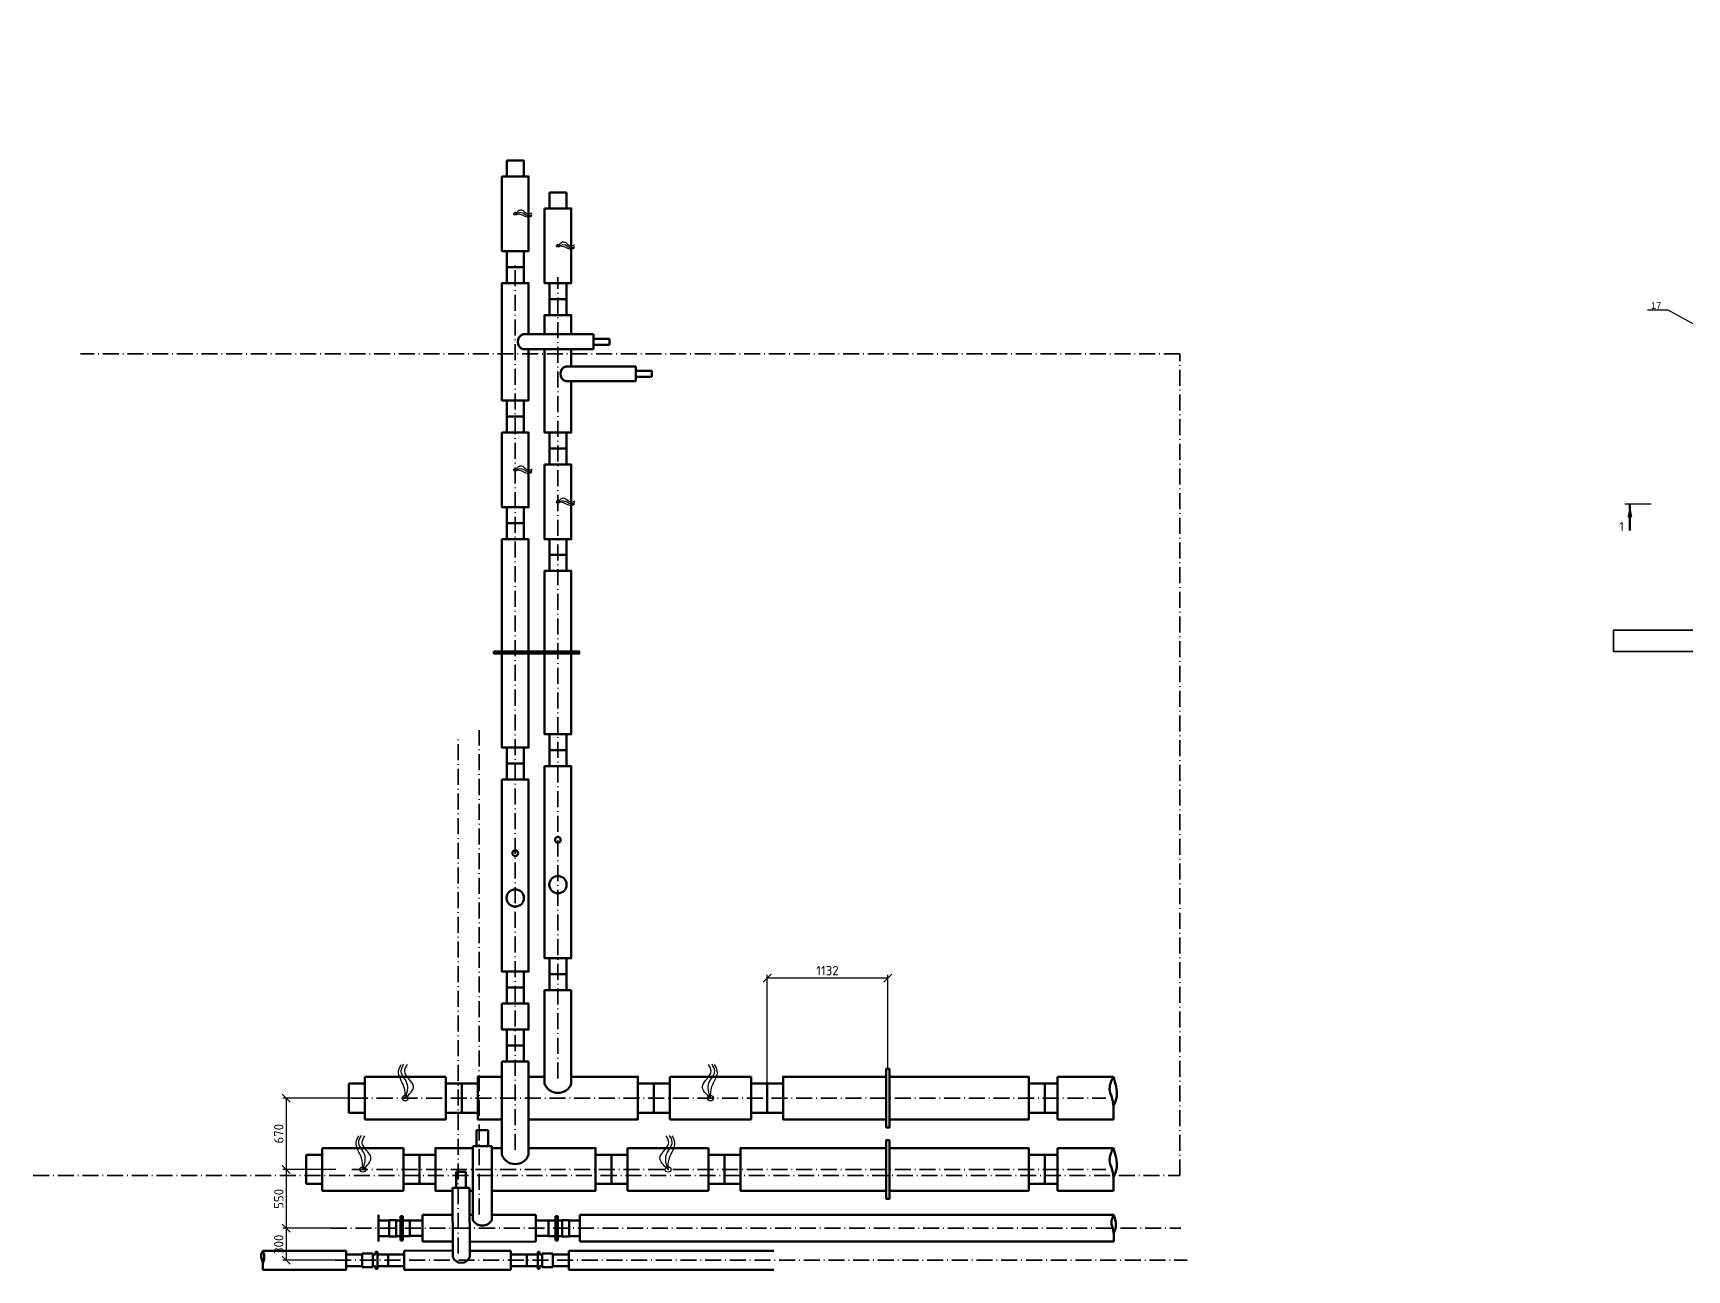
# Model space of a CAD drawing. Header units: millimetres. Extents: x 1990 to 8783, y 397 to 3825.
# Drawn here: x 4549 to 5169, y 397 to 860 of the extents above; entities that cross this region are included whole.
import ezdxf
from ezdxf import colors
from ezdxf.entities.mleader import LeaderData, LeaderLine
from ezdxf.math import Vec2, Vec3

# ---------------------------------------------------------------- set-up
doc = ezdxf.new("R2010")
doc.units = ezdxf.units.MM
doc.linetypes.add('ACAD_ISO10W100', pattern=[18.5, 12, -3, 0.5, -3])
doc.layers.add('2 Рамка обычные', color=1, linetype='Continuous', lineweight=60)
doc.layers.add('Объекты проект.', color=1, linetype='Continuous', lineweight=80)
doc.styles.add('-ISOCPEUR-', font='isocpeur.ttf')
doc.styles.add('GOST', font='gost.shx', dxfattribs={"oblique": 15})
doc.styles.add('GOST-2.304_Type-B', font='GOST_Common.ttf')
doc.styles.get("Standard").update_dxf_attribs({"font": 'arial.ttf'})
doc.dimstyles.new('Копия М 1 к 25', dxfattribs={"dimtxt": 3.5, "dimasz": 3, "dimexe": 1.25, "dimexo": 0, "dimgap": 1, "dimtad": 1, "dimdec": 0, "dimlfac": 25, "dimzin": 0, "dimdsep": 46, "dimtxsty": 'GOST', "dimblk": 'OBLIQUE', "dimcen": 5, "dimclrd": 256, "dimclre": 256, "dimclrt": 256, "dimazin": 2, "dimtfac": 1, "dimtdec": 0, "dimtmove": 0, "dimatfit": 3, "dimldrblk": 'NONE', "dimfxl": 1.25, "dimtolj": 1, "dimtzin": 0, "dimlwd": -1, "dimlwe": -1, "dimarcsym": 2})

# ---------------------------------------------------------------- blocks, each defined once
blk = doc.blocks.new('_Oblique')
at = {"color": 0, "linetype": 'ByBlock', "lineweight": -2}
blk.add_line((-0.5, -0.5), (0.5, 0.5), dxfattribs=at)
blk = doc.blocks.new('*D504')
at = {"transparency": 16777216}
for p, q in [((4668.23, 460.93), (4642.3, 460.93)), ((4643.55, 460.93), (4643.55, 434.21)), ((4662.23, 434.21), (4642.3, 434.21))]:
    blk.add_line(p, q, dxfattribs=at)
at = {"layer": 'Defpoints', "color": 0, "lineweight": 35, "transparency": 16777216}
for p in [(4668.23, 460.93), (4643.55, 434.21), (4662.23, 434.21)]:
    blk.add_point(p, dxfattribs=at)
at = {"transparency": 16777216, "xscale": 3, "yscale": 3, "zscale": 3}
for p, rotation in [((4643.55, 460.93), 90), ((4643.55, 434.21), 270)]:
    blk.add_blockref('_Oblique', p, dxfattribs=dict(at, rotation=rotation))
at = {"lineweight": 35, "transparency": 16777216, "insert": (4640.8, 447.57), "char_height": 3.5, "attachment_point": 5, "rotation": 90, "style": '-ISOCPEUR-'}
blk.add_mtext('\\A1;670', dxfattribs=at)
blk = doc.blocks.new('_None')
blk = doc.blocks.new('*D505')
at = {"transparency": 16777216}
for p, q in [((4662.23, 434.21), (4642.3, 434.21)), ((4643.55, 434.21), (4643.55, 412.13)), ((4660.33, 412.13), (4642.3, 412.13))]:
    blk.add_line(p, q, dxfattribs=at)
at = {"layer": 'Defpoints', "color": 0, "lineweight": 35, "transparency": 16777216}
for p in [(4662.23, 434.21), (4643.55, 412.13), (4660.33, 412.13)]:
    blk.add_point(p, dxfattribs=at)
at = {"transparency": 16777216, "xscale": 3, "yscale": 3, "zscale": 3}
for p, rotation in [((4643.55, 434.21), 90), ((4643.55, 412.13), 270)]:
    blk.add_blockref('_Oblique', p, dxfattribs=dict(at, rotation=rotation))
at = {"lineweight": 35, "transparency": 16777216, "insert": (4640.8, 423.17), "char_height": 3.5, "attachment_point": 5, "rotation": 90, "style": '-ISOCPEUR-'}
blk.add_mtext('\\A1;550', dxfattribs=at)
blk = doc.blocks.new('*D506')
at = {"transparency": 16777216}
for p, q in [((4660.33, 412.13), (4642.3, 412.13)), ((4643.55, 412.13), (4643.55, 400.13)), ((4661.87, 400.13), (4642.3, 400.13))]:
    blk.add_line(p, q, dxfattribs=at)
at = {"layer": 'Defpoints', "color": 0, "lineweight": 35, "transparency": 16777216}
for p in [(4660.33, 412.13), (4643.55, 400.13), (4661.87, 400.13)]:
    blk.add_point(p, dxfattribs=at)
at = {"transparency": 16777216, "xscale": 3, "yscale": 3, "zscale": 3}
for p, rotation in [((4643.55, 412.13), 90), ((4643.55, 400.13), 270)]:
    blk.add_blockref('_Oblique', p, dxfattribs=dict(at, rotation=rotation))
at = {"lineweight": 35, "transparency": 16777216, "insert": (4640.8, 406.13), "char_height": 3.5, "attachment_point": 5, "rotation": 90, "style": '-ISOCPEUR-'}
blk.add_mtext('\\A1;300', dxfattribs=at)
blk = doc.blocks.new('*D507')
at = {"transparency": 16777216}
for p, q in [((4823.83, 466.39), (4823.83, 507.19)), ((4869.11, 505.94), (4823.83, 505.94)), ((4869.11, 471.93), (4869.11, 507.19))]:
    blk.add_line(p, q, dxfattribs=at)
at = {"layer": 'Defpoints', "color": 0, "lineweight": 35, "transparency": 16777216}
for p in [(4823.83, 505.94), (4869.11, 471.93), (4823.83, 466.39)]:
    blk.add_point(p, dxfattribs=at)
at = {"transparency": 16777216, "xscale": 3, "yscale": 3, "zscale": 3, "rotation": 180}
blk.add_blockref('_Oblique', (4823.83, 505.94), dxfattribs=at)
at = {"transparency": 16777216, "xscale": 3, "yscale": 3, "zscale": 3}
blk.add_blockref('_Oblique', (4869.11, 505.94), dxfattribs=at)
at = {"lineweight": 35, "transparency": 16777216, "insert": (4846.47, 508.69), "char_height": 3.5, "attachment_point": 5, "style": '-ISOCPEUR-'}
blk.add_mtext('\\A1;1132', dxfattribs=at)

msp = doc.modelspace()

# ---------------------------------------------------------------- hatches: boundary and pattern name
at = {"lineweight": 50}
msp.add_hatch(color=256, dxfattribs=at).paths.add_polyline_path([(5147.247, 683.648), (5148.129, 678.648), (5146.366, 678.648)], flags=0)

# ---------------------------------------------------------------- linework, layer by layer
at = {"color": 3, "linetype": 'ACAD_ISO10W100', "lineweight": 35, "ltscale": 0.5}
for p, q in [((4729.428, 441.52), (4729.428, 774.411)), ((4745.428, 468.235), (4745.428, 768.577)), ((4707.99, 402.642), (4707.99, 596.593)), ((4715.908, 417.284), (4715.908, 598.869)), ((4668.228, 460.927), (4950.841, 460.927)), ((4668.228, 434.211), (4950.841, 434.211)), ((4660.335, 412.128), (4978.917, 412.128)), ((4661.872, 400.127), (4981.241, 400.127))]:
    msp.add_line(p, q, dxfattribs=at)
at = {"color": 219, "linetype": 'ACAD_ISO10W100', "lineweight": 35, "ltscale": 0.5, "true_color": 0x642165}
for p, q in [((4978.538, 739.891), (4566.471, 739.891)), ((4978.538, 431.891), (4978.538, 739.891)), ((4548.691, 431.891), (4978.538, 431.891))]:
    msp.add_line(p, q, dxfattribs=at)
at = {"lineweight": 50}
msp.add_line((5147.247, 683.648), (5147.247, 673.648), dxfattribs=at)
at = {"color": 18, "lineweight": 35, "true_color": 0x000000}
for p, q in [((4742.248, 664.407), (4748.608, 664.407)), ((5141.054, 636.344), (5141.054, 628.344)), ((4921.908, 439.672), (4921.908, 429.955))]:
    msp.add_line(p, q, dxfattribs=at)
at = {"lineweight": 50}
msp.add_lwpolyline([(5155.247, 683.648, 0.5, 0.5, 0), (5145.247, 683.648, 0.5, 0.5, 0)], format="xyseb", dxfattribs=at)
at = {"color": 18, "lineweight": 35, "true_color": 0x000000}
msp.add_lwpolyline([(5172.278, 636.344), (5141.054, 636.344), (5141.054, 628.344), (5172.278, 628.344)], dxfattribs=at)
at = {"lineweight": 30}
for centre, radius in [((4729.428, 792.407), 0.531), ((4745.428, 780.407), 0.531), ((4729.428, 696.407), 0.531), ((4745.428, 684.407), 0.531), ((4688.228, 460.927), 1.062), ((4802.628, 460.927), 1.062), ((4672.308, 434.212), 1.062), ((4786.708, 434.212), 1.062)]:
    msp.add_circle(centre, radius, dxfattribs=at)
for points in [[(4729.428, 792.407), (4731.675, 793.925), (4734.489, 792.282), (4735.712, 792.785)], [(4729.428, 792.407), (4732.259, 792.716), (4734.54, 791.624), (4735.762, 792.127)], [(4729.428, 792.407), (4731.578, 792.155), (4734.472, 791.135), (4735.695, 791.638)], [(4745.428, 780.407), (4747.675, 781.925), (4750.489, 780.282), (4751.712, 780.785)], [(4745.428, 780.407), (4748.259, 780.716), (4750.54, 779.624), (4751.762, 780.127)], [(4745.428, 780.407), (4747.578, 780.155), (4750.472, 779.135), (4751.695, 779.638)], [(4729.428, 696.407), (4731.675, 697.925), (4734.489, 696.282), (4735.712, 696.785)], [(4729.428, 696.407), (4732.259, 696.716), (4734.54, 695.624), (4735.762, 696.127)], [(4729.428, 696.407), (4731.578, 696.155), (4734.472, 695.135), (4735.695, 695.638)], [(4745.428, 684.407), (4747.675, 685.925), (4750.489, 684.282), (4751.712, 684.785)], [(4745.428, 684.407), (4748.259, 684.716), (4750.54, 683.624), (4751.762, 684.127)], [(4745.428, 684.407), (4747.578, 684.155), (4750.472, 683.135), (4751.695, 683.638)], [(4688.228, 460.927), (4687.723, 465.228), (4685.683, 471.016), (4686.689, 473.462)], [(4688.228, 460.927), (4688.846, 466.589), (4686.662, 471.151), (4687.668, 473.597)], [(4688.228, 460.927), (4691.264, 465.422), (4687.979, 471.05), (4688.984, 473.495)], [(4802.628, 460.927), (4799.592, 465.422), (4802.877, 471.05), (4801.871, 473.495)], [(4802.628, 460.927), (4802.01, 466.589), (4804.193, 471.151), (4803.188, 473.597)], [(4802.628, 460.927), (4803.132, 465.228), (4805.172, 471.016), (4804.167, 473.462)], [(4672.308, 434.212), (4671.804, 438.513), (4669.764, 444.301), (4670.769, 446.746)], [(4672.308, 434.212), (4672.926, 439.874), (4670.743, 444.436), (4671.748, 446.881)], [(4672.308, 434.212), (4675.344, 438.706), (4672.059, 444.334), (4673.065, 446.78)], [(4786.708, 434.212), (4783.672, 438.706), (4786.957, 444.334), (4785.952, 446.78)], [(4786.708, 434.212), (4786.09, 439.874), (4788.274, 444.436), (4787.268, 446.881)], [(4786.708, 434.212), (4787.212, 438.513), (4789.253, 444.301), (4788.247, 446.746)]]:
    msp.add_spline(points, degree=3, dxfattribs=at)
at = {"layer": '2 Рамка обычные', "color": 5}
for p, q in [((4726.248, 812.407), (4732.608, 812.407)), ((4726.248, 812.407), (4726.248, 806.407)), ((4732.608, 812.407), (4732.608, 806.407)), ((4724.428, 806.407), (4734.428, 806.407)), ((4726.248, 772.407), (4726.248, 778.407)), ((4732.608, 772.407), (4732.608, 778.407)), ((4726.248, 772.407), (4732.608, 772.407)), ((4726.248, 772.407), (4726.248, 766.407)), ((4732.608, 772.407), (4732.608, 766.407)), ((4724.428, 766.407), (4734.428, 766.407)), ((4758.708, 747.207), (4732.455, 747.207)), ((4758.708, 741.607), (4758.708, 747.207)), ((4764.708, 745.547), (4758.708, 745.547)), ((4764.708, 743.267), (4764.708, 745.547)), ((4758.708, 741.607), (4732.455, 741.607)), ((4764.708, 743.267), (4758.708, 743.267)), ((4726.248, 716.407), (4726.248, 722.407)), ((4732.608, 716.407), (4732.608, 722.407)), ((4726.248, 716.407), (4732.608, 716.407)), ((4726.248, 716.407), (4726.248, 710.407)), ((4732.608, 716.407), (4732.608, 710.407)), ((4724.428, 710.407), (4734.428, 710.407)), ((4724.428, 682.407), (4734.428, 682.407)), ((4726.248, 676.407), (4726.248, 682.407)), ((4732.608, 676.407), (4732.608, 682.407)), ((4726.248, 676.407), (4732.608, 676.407)), ((4726.248, 676.407), (4726.248, 670.407)), ((4726.248, 676.407), (4732.608, 676.407)), ((4732.608, 676.407), (4732.608, 670.407)), ((4724.428, 670.407), (4734.428, 670.407)), ((4726.248, 586.331), (4726.248, 592.331)), ((4732.608, 586.331), (4732.608, 592.331)), ((4726.248, 586.331), (4732.608, 586.331)), ((4726.248, 586.331), (4726.248, 580.331)), ((4726.248, 586.331), (4732.608, 586.331)), ((4726.248, 586.331), (4732.608, 586.331)), ((4732.608, 586.331), (4732.608, 580.331)), ((4724.428, 580.331), (4734.428, 580.331)), ((4724.428, 508.331), (4734.428, 508.331)), ((4726.248, 502.331), (4726.248, 508.331)), ((4726.248, 502.331), (4732.608, 502.331)), ((4726.248, 502.331), (4726.248, 496.331)), ((4726.248, 502.331), (4732.608, 502.331)), ((4732.608, 502.331), (4732.608, 508.331)), ((4732.608, 502.331), (4732.608, 496.331)), ((4724.428, 496.331), (4734.428, 496.331)), ((4724.428, 486.612), (4734.428, 486.612)), ((4726.248, 480.612), (4726.248, 486.612)), ((4732.608, 480.612), (4732.608, 486.612)), ((4726.248, 480.612), (4732.608, 480.612)), ((4726.248, 480.612), (4726.248, 474.612)), ((4726.248, 480.612), (4732.608, 480.612)), ((4726.248, 480.612), (4732.608, 480.612)), ((4726.248, 480.612), (4732.608, 480.612)), ((4726.248, 480.612), (4732.608, 480.612)), ((4726.248, 480.612), (4732.608, 480.612)), ((4726.248, 480.612), (4732.608, 480.612)), ((4726.248, 480.612), (4732.608, 480.612)), ((4726.248, 480.612), (4732.608, 480.612)), ((4726.248, 480.612), (4732.608, 480.612)), ((4732.608, 480.612), (4732.608, 474.612)), ((4724.428, 474.612), (4734.428, 474.612)), ((4724.428, 474.612), (4724.428, 439.607)), ((4734.428, 474.612), (4734.428, 439.607)), ((4657.108, 442.212), (4657.108, 426.212)), ((4657.108, 442.212), (4687.508, 442.211)), ((4687.508, 442.211), (4687.508, 426.211)), ((4699.508, 442.211), (4699.508, 426.211)), ((4759.508, 442.212), (4759.508, 426.212)), ((4801.908, 442.212), (4771.508, 442.211)), ((4771.508, 442.211), (4771.508, 426.211)), ((4801.908, 442.212), (4801.908, 426.212)), ((4953.608, 442.208), (4932.708, 442.208)), ((4932.708, 442.208), (4932.708, 426.208)), ((4651.108, 439.672), (4657.108, 439.672)), ((4651.108, 439.672), (4651.108, 428.752)), ((4687.508, 439.672), (4693.508, 439.672)), ((4699.508, 439.672), (4693.508, 439.672)), ((4693.508, 439.672), (4693.508, 428.752)), ((4693.508, 439.672), (4693.508, 428.752)), ((4759.508, 439.672), (4765.508, 439.672)), ((4765.508, 439.672), (4765.508, 428.752)), ((4771.508, 439.672), (4765.508, 439.672)), ((4765.508, 439.672), (4765.508, 428.752)), ((4807.908, 439.672), (4801.908, 439.672)), ((4813.908, 439.672), (4807.908, 439.672)), ((4807.908, 439.672), (4807.908, 428.752)), ((4807.908, 439.672), (4807.908, 428.752)), ((4927.908, 439.672), (4921.908, 439.672)), ((4927.908, 439.672), (4927.908, 428.752)), ((4932.708, 439.668), (4927.908, 439.668)), ((4657.108, 428.752), (4651.108, 428.752)), ((4693.508, 428.752), (4687.508, 428.752)), ((4693.508, 428.752), (4699.508, 428.752)), ((4765.508, 428.752), (4759.508, 428.752)), ((4765.508, 428.752), (4771.508, 428.752)), ((4801.908, 428.752), (4807.908, 428.752)), ((4807.908, 428.752), (4813.908, 428.752)), ((4927.908, 428.752), (4921.908, 428.752)), ((4932.708, 428.748), (4927.908, 428.748)), ((4687.508, 426.211), (4657.108, 426.212)), ((4771.508, 426.211), (4801.908, 426.212)), ((4953.608, 426.208), (4932.708, 426.208))]:
    msp.add_line(p, q, dxfattribs=at)
at = {"layer": '2 Рамка обычные'}
for p, q in [((4742.248, 800.407), (4748.608, 800.407)), ((4742.248, 800.407), (4742.248, 794.407)), ((4748.608, 800.407), (4748.608, 794.407)), ((4740.428, 794.407), (4750.428, 794.407)), ((4742.248, 760.407), (4742.248, 766.407)), ((4748.608, 760.407), (4748.608, 766.407)), ((4742.248, 760.407), (4748.608, 760.407)), ((4742.248, 760.407), (4742.248, 754.407)), ((4748.608, 760.407), (4748.608, 754.407)), ((4740.428, 754.407), (4750.428, 754.407)), ((4774.628, 735.207), (4748.375, 735.207)), ((4774.628, 729.607), (4774.628, 735.207)), ((4780.628, 733.547), (4774.628, 733.547)), ((4780.628, 731.267), (4780.628, 733.547)), ((4774.628, 729.607), (4748.375, 729.607)), ((4780.628, 731.267), (4774.628, 731.267)), ((4740.428, 710.407), (4750.428, 710.407)), ((4742.248, 704.407), (4742.248, 710.407)), ((4748.608, 704.407), (4748.608, 710.407)), ((4742.248, 704.407), (4748.608, 704.407)), ((4742.248, 704.407), (4742.248, 698.407)), ((4748.608, 704.407), (4748.608, 698.407)), ((4740.428, 698.407), (4750.428, 698.407)), ((4740.428, 670.407), (4750.428, 670.407)), ((4742.248, 664.407), (4742.248, 670.407)), ((4748.608, 664.407), (4748.608, 670.407)), ((4742.248, 664.527), (4748.608, 664.527)), ((4742.248, 664.527), (4742.248, 658.527)), ((4748.608, 664.527), (4748.608, 658.527)), ((4740.428, 658.527), (4750.428, 658.527)), ((4740.428, 597.327), (4750.428, 597.327)), ((4742.248, 591.327), (4742.248, 597.327)), ((4748.608, 591.327), (4748.608, 597.327)), ((4724.428, 592.331), (4734.428, 592.331)), ((4742.248, 591.327), (4748.608, 591.327)), ((4742.248, 591.327), (4742.248, 585.327)), ((4742.248, 591.327), (4748.608, 591.327)), ((4742.248, 591.327), (4748.608, 591.327)), ((4748.608, 591.327), (4748.608, 585.327)), ((4740.428, 585.327), (4750.428, 585.327)), ((4740.428, 513.327), (4750.428, 513.327)), ((4742.248, 507.327), (4742.248, 513.327)), ((4748.608, 507.327), (4748.608, 513.327)), ((4742.248, 507.327), (4748.608, 507.327)), ((4742.248, 507.327), (4742.248, 501.327)), ((4742.248, 507.327), (4748.608, 507.327)), ((4748.608, 507.327), (4748.608, 501.327)), ((4740.428, 501.327), (4750.428, 501.327)), ((4740.428, 501.327), (4740.428, 466.322)), ((4750.428, 501.327), (4750.428, 466.322)), ((4667.028, 466.387), (4673.028, 466.387)), ((4667.028, 466.387), (4667.028, 455.467)), ((4673.028, 468.927), (4673.028, 452.927)), ((4673.028, 468.927), (4703.428, 468.926)), ((4703.428, 468.926), (4703.428, 452.926)), ((4703.428, 466.387), (4709.428, 466.387)), ((4715.428, 466.387), (4709.428, 466.387)), ((4709.428, 466.387), (4709.428, 455.467)), ((4709.428, 466.387), (4709.428, 455.467)), ((4715.428, 468.926), (4715.428, 452.926)), ((4775.428, 468.927), (4775.428, 452.927)), ((4775.428, 466.387), (4775.428, 455.467)), ((4775.428, 466.387), (4781.428, 466.387)), ((4781.428, 466.387), (4781.428, 455.467)), ((4787.428, 466.387), (4781.428, 466.387)), ((4781.428, 466.387), (4781.428, 455.467)), ((4817.828, 468.927), (4787.428, 468.926)), ((4787.428, 468.926), (4787.428, 452.926)), ((4817.828, 468.927), (4817.828, 452.927)), ((4823.828, 466.387), (4817.828, 466.387)), ((4823.828, 466.387), (4823.828, 455.467)), ((4829.828, 466.387), (4823.828, 466.387)), ((4927.908, 466.387), (4921.908, 466.387)), ((4927.908, 466.387), (4927.908, 455.467)), ((4932.708, 466.384), (4927.908, 466.384)), ((4953.608, 468.924), (4932.708, 468.924)), ((4932.708, 468.924), (4932.708, 452.924)), ((4673.028, 455.467), (4667.028, 455.467)), ((4703.428, 452.926), (4673.028, 452.927)), ((4709.428, 455.467), (4703.428, 455.467)), ((4709.428, 455.467), (4715.428, 455.467)), ((4781.428, 455.467), (4775.428, 455.467)), ((4781.428, 455.467), (4787.428, 455.467)), ((4787.428, 452.926), (4817.828, 452.927)), ((4817.828, 455.467), (4823.828, 455.467)), ((4823.828, 455.467), (4829.828, 455.467)), ((4927.908, 455.467), (4921.908, 455.467)), ((4932.708, 455.464), (4927.908, 455.464)), ((4953.608, 452.924), (4932.708, 452.924))]:
    msp.add_line(p, q, dxfattribs=at)
at = {"layer": '2 Рамка обычные', "color": 5}
for points in [[(4724.428, 806.407), (4734.428, 806.407), (4734.428, 778.407), (4724.428, 778.407)], [(4724.428, 710.407), (4734.428, 710.407), (4734.428, 682.407), (4724.428, 682.407)], [(4721.428, 628.321), (4737.428, 628.321), (4737.428, 627.521), (4721.428, 627.521)], [(4724.428, 580.331), (4734.428, 580.331), (4734.428, 508.331), (4724.428, 508.331)], [(4724.428, 496.331), (4734.428, 496.331), (4734.428, 486.612), (4724.428, 486.612)], [(4869.708, 445.211), (4868.508, 445.211), (4868.508, 423.211), (4869.708, 423.211)]]:
    msp.add_lwpolyline(points, close=True, dxfattribs=at)
at = {"layer": '2 Рамка обычные'}
for points in [[(4740.428, 794.407), (4750.428, 794.407), (4750.428, 766.407), (4740.428, 766.407)], [(4740.428, 698.407), (4750.428, 698.407), (4750.428, 670.407), (4740.428, 670.407)], [(4737.428, 628.327), (4753.428, 628.327), (4753.428, 627.527), (4737.428, 627.527)], [(4740.428, 585.327), (4750.428, 585.327), (4750.428, 513.327), (4740.428, 513.327)], [(4869.708, 471.926), (4868.508, 471.926), (4868.508, 449.926), (4869.708, 449.926)]]:
    msp.add_lwpolyline(points, close=True, dxfattribs=at)
at = {"layer": '2 Рамка обычные', "color": 5}
for points in [[(4734.428, 741.607), (4734.428, 722.407), (4724.428, 722.407), (4724.428, 766.407), (4734.428, 766.407), (4734.428, 747.207)], [(4724.428, 628.321), (4724.428, 670.407), (4734.428, 670.407), (4734.428, 628.321)], [(4734.428, 627.521), (4734.428, 592.331), (4724.428, 592.331), (4724.428, 627.521)], [(4705.912, 426.212), (4699.508, 426.212), (4699.508, 442.211), (4713.508, 442.211)], [(4734.508, 442.211), (4759.508, 442.211), (4759.508, 426.212), (4720.708, 426.212)], [(4720.708, 442.211), (4724.508, 442.211)], [(4868.508, 426.211), (4813.908, 426.211), (4813.908, 442.211), (4868.508, 442.211)], [(4869.708, 442.211), (4921.908, 442.211), (4921.908, 426.211), (4869.708, 426.211)], [(4713.508, 426.212), (4712.312, 426.212)], [(4713.508, 426.212), (4712.312, 426.212)]]:
    msp.add_lwpolyline(points, dxfattribs=at)
at = {"layer": '2 Рамка обычные'}
for points in [[(4740.428, 747.207), (4740.428, 754.407), (4750.428, 754.407), (4750.428, 747.207)], [(4750.428, 729.607), (4750.428, 710.407), (4740.428, 710.407), (4740.428, 741.607)], [(4750.428, 741.607), (4750.428, 735.207)], [(4740.428, 628.327), (4740.428, 658.527), (4750.428, 658.527), (4750.428, 628.327)], [(4750.428, 627.527), (4750.428, 597.327), (4740.428, 597.327), (4740.428, 627.527)], [(4724.508, 452.927), (4715.428, 452.927), (4715.428, 468.926), (4724.508, 468.926)], [(4750.428, 468.926), (4775.428, 468.926), (4775.428, 452.927), (4734.508, 452.927)], [(4734.508, 468.926), (4740.428, 468.926)], [(4868.508, 452.926), (4829.828, 452.927), (4829.828, 468.927), (4868.508, 468.926)], [(4869.708, 468.926), (4921.908, 468.926), (4921.908, 452.926), (4869.708, 452.926)]]:
    msp.add_lwpolyline(points, dxfattribs=at)
for centre, radius in [((4745.428, 557.727), 1.089), ((4745.428, 540.927), 3.228)]:
    msp.add_circle(centre, radius, dxfattribs=at)
at = {"layer": '2 Рамка обычные', "color": 5}
for centre, radius in [((4729.428, 552.731), 1.089), ((4729.428, 535.931), 3.228)]:
    msp.add_circle(centre, radius, dxfattribs=at)
for centre, radius, start, end in [((4733.34, 744.407), 2.962, 109.028265, 250.971735), ((4729.428, 441.52), 5.354, 200.93942, 339.06058)]:
    msp.add_arc(centre, radius, start, end, dxfattribs=at)
at = {"layer": '2 Рамка обычные'}
for centre, radius, start, end in [((4749.34, 732.407), 2.962, 109.028265, 250.971735), ((4745.428, 468.235), 5.354, 200.93942, 339.06058)]:
    msp.add_arc(centre, radius, start, end, dxfattribs=at)
at = {"layer": '2 Рамка обычные', "color": 5}
for points in [[(4953.608, 426.208), (4953.146, 433.946), (4952.22, 437.703), (4953.608, 442.208)], [(4953.608, 442.208), (4954.864, 434.867), (4953.604, 431.163)]]:
    msp.add_spline(points, degree=3, dxfattribs=at)
at = {"layer": 'Объекты проект.', "color": 4, "lineweight": 60}
for p, q in [((4714.948, 448.928), (4719.268, 448.928)), ((4714.948, 448.928), (4714.948, 442.928)), ((4719.268, 448.928), (4719.268, 442.928)), ((4720.708, 442.928), (4713.508, 442.928)), ((4713.508, 442.928), (4713.508, 415.244)), ((4720.708, 442.928), (4720.708, 415.244)), ((4678.123, 407.129), (4678.123, 417.129)), ((4687.274, 416.675), (4686.465, 416.675)), ((4686.465, 407.581), (4686.465, 416.675)), ((4687.274, 415.081), (4687.274, 416.675)), ((4694.708, 417.129), (4705.941, 417.164)), ((4694.708, 417.129), (4694.708, 407.129)), ((4712.341, 417.129), (4713.508, 417.129)), ((4720.708, 417.129), (4737.108, 417.129)), ((4737.108, 417.129), (4737.108, 407.129)), ((4744.543, 415.081), (4744.543, 416.675)), ((4744.543, 416.675), (4745.352, 416.675)), ((4745.352, 407.581), (4745.352, 416.675)), ((4753.693, 407.128), (4753.693, 417.128)), ((4953.739, 417.128), (4753.693, 417.128)), ((4682.168, 415.081), (4678.123, 415.081)), ((4682.168, 409.175), (4678.123, 409.175)), ((4682.168, 409.074), (4682.168, 415.182)), ((4684.796, 415.182), (4682.168, 415.182)), ((4685.369, 415.081), (4684.796, 415.182)), ((4684.796, 409.074), (4684.796, 415.182)), ((4685.369, 409.175), (4684.796, 409.074)), ((4686.465, 415.081), (4685.369, 415.081)), ((4686.465, 409.175), (4685.369, 409.175)), ((4689.908, 415.081), (4687.274, 415.081)), ((4687.274, 409.175), (4687.274, 415.081)), ((4689.908, 409.175), (4687.274, 409.175)), ((4687.274, 409.175), (4687.274, 407.581)), ((4689.908, 415.008), (4689.908, 409.249)), ((4694.708, 415.008), (4689.908, 415.008)), ((4689.908, 415.008), (4689.908, 409.249)), ((4694.708, 409.249), (4689.976, 409.249)), ((4737.108, 415.008), (4741.908, 415.008)), ((4737.108, 409.249), (4741.908, 409.249)), ((4741.908, 409.175), (4741.908, 415.081)), ((4741.908, 409.175), (4741.908, 415.081)), ((4741.908, 415.081), (4744.543, 415.081)), ((4741.908, 414.07), (4741.908, 410.187)), ((4741.908, 414.07), (4741.908, 410.187)), ((4741.908, 409.175), (4744.543, 409.175)), ((4744.543, 409.175), (4744.543, 415.081)), ((4744.543, 409.175), (4744.543, 407.581)), ((4745.352, 415.081), (4746.448, 415.081)), ((4745.352, 409.175), (4746.448, 409.175)), ((4746.448, 415.081), (4747.02, 415.182)), ((4746.448, 409.175), (4747.02, 409.074)), ((4747.02, 409.074), (4747.02, 415.182)), ((4747.02, 415.182), (4749.648, 415.182)), ((4749.648, 409.074), (4749.648, 415.182)), ((4749.648, 415.081), (4753.693, 415.081)), ((4749.648, 409.175), (4753.693, 409.175)), ((4684.796, 409.074), (4682.168, 409.074)), ((4687.274, 407.581), (4686.465, 407.581)), ((4694.708, 407.129), (4705.973, 407.132)), ((4712.373, 407.05), (4737.108, 407.129)), ((4744.543, 407.581), (4745.352, 407.581)), ((4747.02, 409.074), (4749.648, 409.074)), ((4953.739, 407.128), (4753.693, 407.128))]:
    msp.add_line(p, q, dxfattribs=at)
at = {"layer": 'Объекты проект.', "color": 6, "lineweight": 60, "true_color": 0xff00ff}
for p, q in [((4707.328, 433.327), (4710.888, 433.327)), ((4707.328, 433.327), (4707.328, 427.327)), ((4710.888, 433.327), (4710.888, 427.327)), ((4705.908, 427.327), (4705.991, 401.395)), ((4712.308, 427.327), (4705.908, 427.327)), ((4712.308, 427.327), (4712.391, 401.399)), ((4666.105, 403.727), (4634.787, 403.727)), ((4666.105, 396.527), (4666.105, 403.727)), ((4677.095, 402.327), (4677.095, 403.327)), ((4677.095, 403.327), (4677.815, 403.327)), ((4677.815, 403.327), (4677.815, 396.927)), ((4687.825, 403.727), (4705.983, 403.785)), ((4687.825, 403.727), (4687.825, 396.527)), ((4712.384, 403.678), (4727.825, 403.727)), ((4727.825, 396.527), (4727.825, 403.727)), ((4738.555, 403.327), (4737.835, 403.327)), ((4737.835, 403.327), (4737.835, 396.927)), ((4738.555, 402.327), (4738.555, 403.327)), ((4826.368, 403.727), (4749.545, 403.727)), ((4749.545, 396.527), (4749.545, 403.727)), ((4672.105, 402.327), (4666.105, 402.327)), ((4672.105, 397.927), (4666.105, 397.927)), ((4676.075, 402.727), (4672.105, 402.727)), ((4672.105, 402.727), (4672.105, 397.527)), ((4676.075, 397.527), (4672.105, 397.527)), ((4676.075, 397.527), (4676.075, 402.727)), ((4676.075, 402.327), (4677.095, 402.327)), ((4676.075, 397.927), (4677.095, 397.927)), ((4677.095, 397.927), (4677.095, 396.927)), ((4677.095, 396.927), (4677.815, 396.927)), ((4681.825, 402.287), (4677.815, 402.287)), ((4681.825, 397.967), (4677.815, 397.967)), ((4681.825, 400.127), (4681.825, 402.287)), ((4681.825, 402.287), (4687.825, 402.287)), ((4681.825, 400.127), (4681.825, 397.967)), ((4681.825, 397.967), (4687.825, 397.967)), ((4733.825, 402.287), (4727.825, 402.287)), ((4733.825, 397.967), (4727.825, 397.967)), ((4733.825, 400.127), (4733.825, 402.287)), ((4733.825, 400.127), (4733.825, 402.287)), ((4733.825, 402.287), (4737.835, 402.287)), ((4733.825, 400.127), (4733.825, 397.967)), ((4733.825, 400.127), (4733.825, 397.967)), ((4733.825, 397.967), (4737.835, 397.967)), ((4738.555, 396.927), (4737.835, 396.927)), ((4739.575, 402.327), (4738.555, 402.327)), ((4739.575, 397.927), (4738.555, 397.927)), ((4738.555, 397.927), (4738.555, 396.927)), ((4739.575, 397.527), (4739.575, 402.727)), ((4739.575, 402.727), (4743.545, 402.727)), ((4739.575, 397.527), (4743.545, 397.527)), ((4743.545, 402.727), (4743.545, 397.527)), ((4743.545, 402.327), (4749.545, 402.327)), ((4743.545, 397.927), (4749.545, 397.927)), ((4666.105, 396.527), (4634.787, 396.527)), ((4727.825, 396.527), (4687.825, 396.527)), ((4826.368, 396.527), (4749.545, 396.527))]:
    msp.add_line(p, q, dxfattribs=at)
at = {"layer": 'Объекты проект.', "color": 4, "lineweight": 60}
msp.add_arc((4717.108, 417.284), 4.137, 209.530237, 330.469763, dxfattribs=at)
at = {"layer": 'Объекты проект.', "color": 6, "lineweight": 60, "true_color": 0xff00ff}
msp.add_arc((4709.19, 402.642), 3.434, 201.303816, 338.776232, dxfattribs=at)
at = {"layer": 'Объекты проект.', "lineweight": 60}
for points in [[(4953.608, 452.924), (4953.145, 460.662), (4952.22, 464.419), (4953.608, 468.924)], [(4953.608, 468.924), (4954.864, 461.582), (4953.604, 457.879)]]:
    msp.add_spline(points, degree=3, dxfattribs=at)
at = {"layer": 'Объекты проект.', "color": 4, "lineweight": 60}
for points in [[(4953.739, 407.128), (4953.452, 411.993), (4952.877, 414.328), (4953.739, 417.128)], [(4953.739, 417.128), (4954.52, 412.565), (4953.737, 410.263)]]:
    msp.add_spline(points, degree=3, dxfattribs=at)
at = {"layer": 'Объекты проект.', "color": 6, "lineweight": 60, "true_color": 0xff00ff}
for points in [[(4634.787, 396.527), (4634.587, 400.154), (4634.186, 401.779), (4634.787, 403.727)], [(4634.787, 403.727), (4635.33, 400.552), (4634.785, 398.95)]]:
    msp.add_spline(points, degree=3, dxfattribs=at)

# ---------------------------------------------------------------- texts
at = {"lineweight": 50, "style": 'GOST-2.304_Type-B'}
msp.add_text('1', height=3.5, dxfattribs=at).set_placement((5143.272, 673.398))

# ---------------------------------------------------------------- dimensions: what is measured, and where the dimension line sits
at = {"color": 18, "lineweight": 35, "true_color": 0x000000}
dim = msp.add_linear_dim(base=(4823.828, 505.942), p1=(4869.108, 471.926), p2=(4823.828, 466.387), dimstyle='Копия М 1 к 25', override={"dimtxsty": '-ISOCPEUR-'}, dxfattribs=at)
dim.commit()
dim.dimension.update_dxf_attribs({"geometry": '*D507', "text_midpoint": (4846.468, 508.692)})
for base, p1, p2, text, picture, middle in [((4643.554, 434.211), (4668.228, 460.927), (4662.232, 434.211), '670', '*D504', (4640.804, 447.569)), ((4643.554, 412.128), (4662.232, 434.211), (4660.335, 412.128), '550', '*D505', (4640.804, 423.17))]:
    dim = msp.add_linear_dim(base=base, p1=p1, p2=p2, angle=90, text=text, dimstyle='Копия М 1 к 25', override={"dimtxsty": '-ISOCPEUR-'}, dxfattribs=at)
    dim.commit()
    dim.dimension.update_dxf_attribs({"geometry": picture, "text_midpoint": middle})
dim = msp.add_linear_dim(base=(4643.554, 400.127), p1=(4660.335, 412.128), p2=(4661.872, 400.127), angle=90, dimstyle='Копия М 1 к 25', override={"dimtxsty": '-ISOCPEUR-'}, dxfattribs=at)
dim.commit()
dim.dimension.update_dxf_attribs({"geometry": '*D506', "text_midpoint": (4640.804, 406.128)})

# ---------------------------------------------------------------- leaders
at = {"lineweight": 25}
ml = msp.add_multileader_mtext('Standard', dxfattribs=at)
ml.set_content('17', color=256)
ml.set_leader_properties()
ml.set_arrow_properties(name='NONE')
ml.build(insert=Vec2(0, 0))
ml.multileader.update_dxf_attribs({"text_left_attachment_type": 6, "text_right_attachment_type": 6, "dogleg_length": 2, "arrow_head_size": 2.5})
ctx = ml.context
ctx.base_point, ctx.char_height, ctx.arrow_head_size, ctx.plane_origin = Vec3(5152.276, 756.256), 2.5, 2.5, Vec3(5181.53, 745.296)
ctx.left_attachment, ctx.right_attachment = 6, 6
notes = []
notes.append((ctx, [(0, (1, 1, 0), (5161.622, 756.256), (-1, 0), 2, [(0, [(5181.53, 745.296)], 0, [])])]))
ctx.mtext.insert, ctx.mtext.flow_direction = Vec3(5155.122, 759.256), 5
for ctx, leaders in notes:
    for number, flags, end, landing, length, lines in leaders:
        leader = LeaderData()
        leader.index, (leader.has_last_leader_line, leader.has_dogleg_vector, leader.attachment_direction) = number, flags
        leader.last_leader_point, leader.dogleg_vector, leader.dogleg_length = Vec3(end), Vec3(landing), length
        for number, points, colour, breaks in lines:
            line = LeaderLine()
            line.index, line.vertices, line.color, line.breaks = number, Vec3.list(points), colors.encode_raw_color(colour), breaks
            leader.lines.append(line)
        ctx.leaders.append(leader)

doc.saveas('drawing.dxf')
